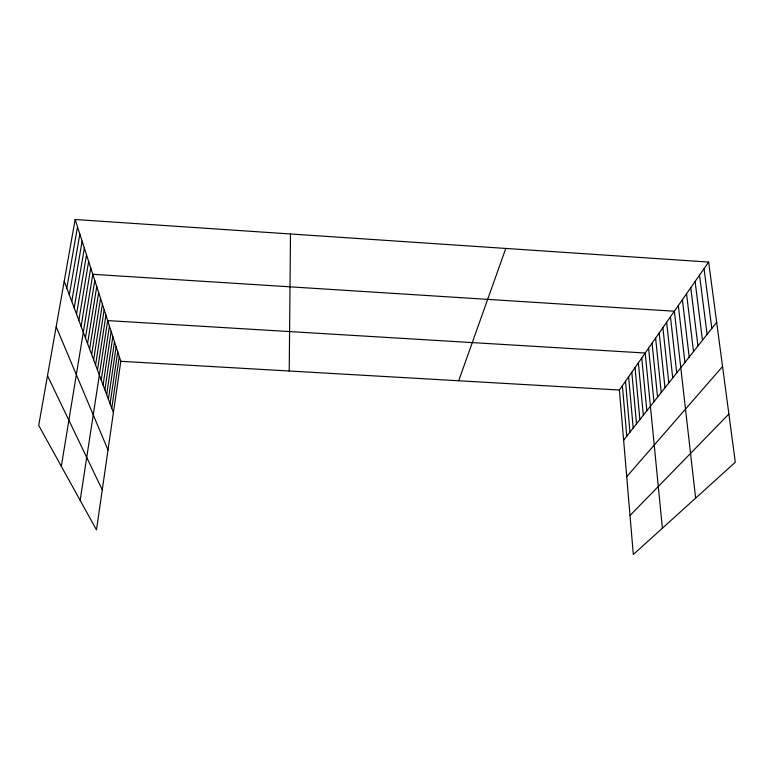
<?xml version="1.0" encoding="UTF-8"?>
<svg xmlns="http://www.w3.org/2000/svg" width="774" height="774" viewBox="0 0 774 774"><rect width="100%" height="100%" fill="white"/><g stroke="black" fill="none" stroke-linecap="round" stroke-linejoin="round"><path stroke-width="1.16" d="M289.224 371.007L290.492 233.98M111.756 408.237L119.264 356.553M75.136 219.506L120.802 361.303L96.479 529.871L38.7 425.429L75.136 219.506L708.645 262.067L735.3 462.252L633.316 554.494L619.384 390.019L708.645 262.067M108.379 399.22L116.119 346.762M110.082 403.767L117.706 351.706M106.648 394.576L114.494 341.731M103.068 385.017L111.156 331.369M104.877 389.844L112.84 336.603M101.22 380.092L109.434 326.028M80.148 500.343L107.683 320.591L645.197 353.031L662.38 528.207M95.57 365.009L104.18 309.706M97.476 370.088L105.951 315.202M93.635 359.823L102.371 304.105M91.651 354.531L100.533 298.387M87.559 343.608L96.74 286.593M89.629 349.122L98.656 292.543M85.45 337.967L94.776 280.517M61.33 466.335L92.783 274.306L674.357 311.225L695.633 498.127M81.096 326.328L90.742 267.968M78.842 320.31L88.652 261.486M76.539 314.167L86.524 254.878M74.188 307.878L84.347 248.115M71.779 301.444L82.121 241.198M69.312 294.865L79.838 234.135M66.796 288.131L77.516 226.898M458.692 380.769L505.79 248.444M623.631 440.174L716.666 322.255M626.727 476.658L722.558 366.508M630.017 515.503L728.885 414.061M120.802 361.303L619.384 390.019M47.504 375.69L102.255 489.826M56.163 326.715L108.002 449.984M64.213 281.233L113.401 412.61M704.04 268.684L711.828 328.389M699.522 275.147L707.097 334.387M695.1 281.484L702.473 340.241M690.776 287.686L697.945 345.978M686.548 293.752L693.523 351.589M682.397 299.693L689.189 357.085M678.334 305.517L684.942 362.464M670.458 316.818L676.718 372.894M666.627 322.294L672.732 377.944M662.883 327.673L668.823 382.898M659.206 332.936L664.992 387.745M655.607 338.103L661.238 392.505M652.066 343.172L657.561 397.168M648.593 348.145L653.953 401.745M641.752 357.956L646.841 410.762M638.376 362.803L643.329 415.212M635.057 367.553L639.885 419.566M631.807 372.207L636.518 423.852M628.614 376.783L633.2 428.041M625.489 381.282L629.959 432.163M622.402 385.694L626.766 436.207"/></g></svg>
